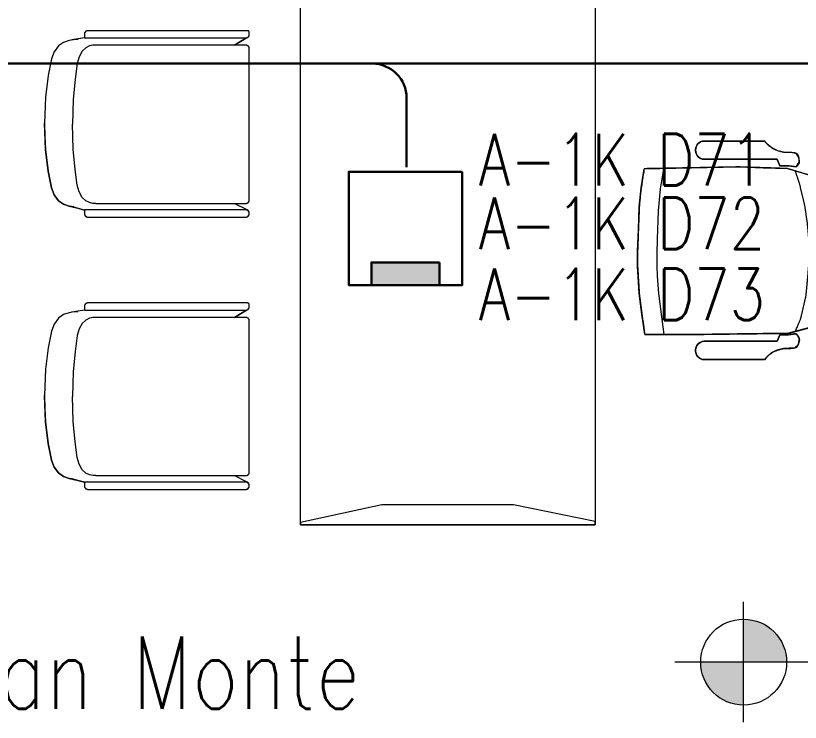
# Model space of a CAD drawing. Extents: x -2050 to 29725, y -1777 to 6820.
# Drawn here: x 20509.9 to 20738.2, y 2521.5 to 2727 of the extents above; entities that cross this region are included whole.
import ezdxf
from ezdxf.enums import TextEntityAlignment as Align

# ---------------------------------------------------------------- set-up
doc = ezdxf.new("R2010")
doc.units = 0
doc.header["$LTSCALE"] = 25
doc.header["$MEASUREMENT"] = 0
doc.layers.get('0').update_dxf_attribs({"color": 9, "lineweight": 9})
for name, color, linetype, lineweight in [('05', 9, 'Continuous', 9), ('21', 9, 'Continuous', 9), ('40', 9, 'Continuous', 9), ('DATA YER', 30, 'Continuous', 30), ('E-DÖŞEME (ŞAP İÇİ) PRİZ KUTUSU', 7, 'Continuous', 30), ('E-YAZI', 7, 'Continuous', 30)]:
    doc.layers.add(name, color=color, linetype=linetype, lineweight=lineweight)
doc.styles.add('Arial', font='arial.ttf', dxfattribs={"height": 2.5})
doc.styles.add('E-YAZI', font='txttw.shx')
doc.styles.add('MuuM_TEXT-STANDART', font='ARIALN.TTF')

# ---------------------------------------------------------------- blocks, each defined once
blk = doc.blocks.new('0_elevationtarget-p')
h = blk.add_hatch(color=256)
h.paths.add_polyline_path([(2.5, 0, 0.414214), (0, 2.5), (0, 0)])
h.paths.add_polyline_path([(0, 0), (-2.5, 0, 0.414214), (0, -2.5)])
blk.add_line((0, -3.5), (0, 3.5))
blk.add_lwpolyline([(16.605, 0), (-4, 0)])
blk.add_circle((0, 0), 2.5)
at = {"style": 'Arial'}
blk.add_attdef('BITMISKOT', text='', height=2, dxfattribs=at).set_placement((4.5, 0), align=Align.BOTTOM_LEFT)
blk.add_attdef('KABAKOT', text='', height=2, dxfattribs=at).set_placement((4.5, -0.592), align=Align.TOP_LEFT)
blk = doc.blocks.new('Group-32-1')
for p, q in [((384804.5516, 69159.371), (384804.573, 69159.3356)), ((384804.5731, 69159.3699), (384804.573, 69159.3694)), ((384804.573, 69159.3694), (384804.573, 69159.3689)), ((384804.573, 69159.3689), (384804.573, 69158.9239)), ((384804.5732, 69159.3709), (384804.5731, 69159.3704)), ((384804.5731, 69159.3704), (384804.5731, 69159.3699)), ((384804.5733, 69159.3713), (384804.5732, 69159.3709)), ((384804.5735, 69159.3718), (384804.5733, 69159.3713)), ((384804.5736, 69159.3723), (384804.5735, 69159.3718)), ((384804.5738, 69159.3727), (384804.5736, 69159.3723)), ((384804.574, 69159.3732), (384804.5738, 69159.3727)), ((384804.5742, 69159.3736), (384804.574, 69159.3732)), ((384804.5745, 69159.374), (384804.5742, 69159.3736)), ((384804.5747, 69159.3745), (384804.5745, 69159.374)), ((384804.575, 69159.3749), (384804.5747, 69159.3745)), ((384804.5753, 69159.3752), (384804.575, 69159.3749)), ((384804.5756, 69159.3756), (384804.5753, 69159.3752)), ((384804.576, 69159.376), (384804.5756, 69159.3756)), ((384804.5763, 69159.3763), (384804.576, 69159.376)), ((384804.5767, 69159.3766), (384804.5763, 69159.3763)), ((384804.5771, 69159.3769), (384804.5767, 69159.3766)), ((384804.5775, 69159.3772), (384804.5771, 69159.3769)), ((384804.5779, 69159.3775), (384804.5775, 69159.3772)), ((384804.5783, 69159.3777), (384804.5779, 69159.3775)), ((384804.5788, 69159.3779), (384804.5783, 69159.3777)), ((384804.5792, 69159.3781), (384804.5788, 69159.3779)), ((384804.5797, 69159.3783), (384804.5792, 69159.3781)), ((384804.5801, 69159.3785), (384804.5797, 69159.3783)), ((384804.5806, 69159.3786), (384804.5801, 69159.3785)), ((384804.5811, 69159.3787), (384804.5806, 69159.3786)), ((384804.5816, 69159.3788), (384804.5811, 69159.3787)), ((384804.5821, 69159.3789), (384804.5816, 69159.3788)), ((384804.5825, 69159.3789), (384804.5821, 69159.3789)), ((384804.583, 69159.3789), (384804.5825, 69159.3789)), ((384805.023, 69159.3789), (384804.583, 69159.3789)), ((384805.0235, 69159.3789), (384805.023, 69159.3789)), ((384805.024, 69159.3789), (384805.0235, 69159.3789)), ((384805.0245, 69159.3788), (384805.024, 69159.3789)), ((384805.0249, 69159.3787), (384805.0245, 69159.3788)), ((384805.0254, 69159.3786), (384805.0249, 69159.3787)), ((384805.0259, 69159.3785), (384805.0254, 69159.3786)), ((384805.0264, 69159.3783), (384805.0259, 69159.3785)), ((384805.0268, 69159.3781), (384805.0264, 69159.3783)), ((384805.0273, 69159.3779), (384805.0268, 69159.3781)), ((384805.0277, 69159.3777), (384805.0273, 69159.3779)), ((384805.0281, 69159.3775), (384805.0277, 69159.3777)), ((384805.0285, 69159.3772), (384805.0281, 69159.3775)), ((384805.029, 69159.3769), (384805.0285, 69159.3772)), ((384805.0293, 69159.3766), (384805.029, 69159.3769)), ((384805.0297, 69159.3763), (384805.0293, 69159.3766)), ((384805.0301, 69159.376), (384805.0297, 69159.3763)), ((384805.0304, 69159.3756), (384805.0301, 69159.376)), ((384805.0307, 69159.3752), (384805.0304, 69159.3756)), ((384805.031, 69159.3749), (384805.0307, 69159.3752)), ((384805.0313, 69159.3745), (384805.031, 69159.3749)), ((384805.0316, 69159.374), (384805.0313, 69159.3745)), ((384805.0318, 69159.3736), (384805.0316, 69159.374)), ((384805.032, 69159.3732), (384805.0318, 69159.3736)), ((384805.0322, 69159.3727), (384805.032, 69159.3732)), ((384805.0324, 69159.3723), (384805.0322, 69159.3727)), ((384805.0326, 69159.3718), (384805.0324, 69159.3723)), ((384805.0327, 69159.3713), (384805.0326, 69159.3718)), ((384805.0328, 69159.3709), (384805.0327, 69159.3713)), ((384805.0329, 69159.3704), (384805.0328, 69159.3709)), ((384805.0329, 69159.3699), (384805.0329, 69159.3704)), ((384805.033, 69159.3694), (384805.0329, 69159.3699)), ((384805.0521, 69159.3725), (384805.033, 69159.3345)), ((384805.033, 69159.3689), (384805.033, 69159.3694)), ((384805.033, 69158.9322), (384805.033, 69159.3689)), ((384805.033, 69158.9322), (384805.033, 69158.9322)), ((384804.5516, 69158.8992), (384804.558, 69158.8616)), ((384805.0524, 69158.8992), (384805.0423, 69158.8616))]:
    blk.add_line(p, q)
at = {"flags": 128}
for points in [[(384804.5309, 69158.9092), (384804.5309, 69158.9087), (384804.531, 69158.9082), (384804.531, 69158.9077), (384804.5311, 69158.9072), (384804.5312, 69158.9068), (384804.5314, 69158.9063), (384804.5315, 69158.9058), (384804.5317, 69158.9054), (384804.5319, 69158.9049), (384804.5321, 69158.9045), (384804.5324, 69158.904), (384804.5326, 69158.9036), (384804.5329, 69158.9032), (384804.5332, 69158.9028), (384804.5335, 69158.9025), (384804.5339, 69158.9021), (384804.5342, 69158.9018), (384804.5346, 69158.9015), (384804.535, 69158.9012), (384804.5354, 69158.9009), (384804.5358, 69158.9006), (384804.5362, 69158.9004), (384804.5367, 69158.9001), (384804.5371, 69158.8999), (384804.5376, 69158.8998), (384804.538, 69158.8996), (384804.5385, 69158.8995), (384804.539, 69158.8994), (384804.5395, 69158.8993), (384804.54, 69158.8992), (384804.5404, 69158.8992), (384804.5409, 69158.8992), (384804.5516, 69158.8992), (384804.5516, 69159.3689), (384804.5516, 69159.3694), (384804.5516, 69159.3699), (384804.5515, 69159.3704), (384804.5515, 69159.3709), (384804.5513, 69159.3713), (384804.5512, 69159.3718), (384804.5511, 69159.3723), (384804.5509, 69159.3727), (384804.5507, 69159.3732), (384804.5505, 69159.3736), (384804.5502, 69159.374), (384804.55, 69159.3745), (384804.5497, 69159.3749), (384804.5494, 69159.3752), (384804.5491, 69159.3756), (384804.5487, 69159.376), (384804.5484, 69159.3763), (384804.548, 69159.3766), (384804.5476, 69159.3769), (384804.5472, 69159.3772), (384804.5468, 69159.3775), (384804.5464, 69159.3777), (384804.5459, 69159.3779), (384804.5455, 69159.3781), (384804.545, 69159.3783), (384804.5445, 69159.3785), (384804.5441, 69159.3786), (384804.5436, 69159.3787), (384804.5431, 69159.3788), (384804.5426, 69159.3789), (384804.5421, 69159.3789), (384804.5416, 69159.3789), (384804.5359, 69159.3789), (384804.5357, 69159.3789), (384804.5354, 69159.3789), (384804.5352, 69159.3788), (384804.535, 69159.3788), (384804.5347, 69159.3788), (384804.5345, 69159.3787), (384804.5343, 69159.3786), (384804.534, 69159.3785), (384804.5338, 69159.3784), (384804.5336, 69159.3783), (384804.5334, 69159.3782), (384804.5332, 69159.3781), (384804.533, 69159.3779), (384804.5328, 69159.3778), (384804.5326, 69159.3776), (384804.5324, 69159.3774), (384804.5322, 69159.3773), (384804.5321, 69159.3771), (384804.5319, 69159.3769), (384804.5318, 69159.3767), (384804.5316, 69159.3765), (384804.5315, 69159.3763), (384804.5314, 69159.376), (384804.5313, 69159.3758), (384804.5312, 69159.3756), (384804.5312, 69159.3754), (384804.5311, 69159.3751), (384804.531, 69159.3749), (384804.531, 69159.3746), (384804.531, 69159.3744), (384804.5309, 69159.3741), (384804.5309, 69159.3739), (384804.5309, 69158.9092)], [(384805.0521, 69158.8992), (384805.0628, 69158.8992), (384805.0633, 69158.8992), (384805.0638, 69158.8992), (384805.0642, 69158.8993), (384805.0647, 69158.8994), (384805.0652, 69158.8995), (384805.0657, 69158.8996), (384805.0661, 69158.8998), (384805.0666, 69158.8999), (384805.0671, 69158.9001), (384805.0675, 69158.9004), (384805.0679, 69158.9006), (384805.0683, 69158.9009), (384805.0687, 69158.9012), (384805.0691, 69158.9015), (384805.0695, 69158.9018), (384805.0698, 69158.9021), (384805.0702, 69158.9025), (384805.0705, 69158.9028), (384805.0708, 69158.9032), (384805.0711, 69158.9036), (384805.0714, 69158.904), (384805.0716, 69158.9045), (384805.0718, 69158.9049), (384805.072, 69158.9054), (384805.0722, 69158.9058), (384805.0723, 69158.9063), (384805.0725, 69158.9068), (384805.0726, 69158.9072), (384805.0727, 69158.9077), (384805.0727, 69158.9082), (384805.0728, 69158.9087), (384805.0728, 69158.9092), (384805.0728, 69159.3689), (384805.0728, 69159.3694), (384805.0727, 69159.3699), (384805.0727, 69159.3704), (384805.0726, 69159.3709), (384805.0725, 69159.3713), (384805.0723, 69159.3718), (384805.0722, 69159.3723), (384805.072, 69159.3727), (384805.0718, 69159.3732), (384805.0716, 69159.3736), (384805.0714, 69159.374), (384805.0711, 69159.3745), (384805.0708, 69159.3749), (384805.0705, 69159.3752), (384805.0702, 69159.3756), (384805.0698, 69159.376), (384805.0695, 69159.3763), (384805.0691, 69159.3766), (384805.0687, 69159.3769), (384805.0683, 69159.3772), (384805.0679, 69159.3775), (384805.0675, 69159.3777), (384805.0671, 69159.3779), (384805.0666, 69159.3781), (384805.0661, 69159.3783), (384805.0657, 69159.3785), (384805.0652, 69159.3786), (384805.0647, 69159.3787), (384805.0642, 69159.3788), (384805.0638, 69159.3789), (384805.0633, 69159.3789), (384805.0628, 69159.3789), (384805.0621, 69159.3789), (384805.0616, 69159.3789), (384805.0611, 69159.3789), (384805.0606, 69159.3788), (384805.0601, 69159.3787), (384805.0596, 69159.3786), (384805.0592, 69159.3785), (384805.0587, 69159.3783), (384805.0582, 69159.3781), (384805.0578, 69159.3779), (384805.0574, 69159.3777), (384805.0569, 69159.3775), (384805.0565, 69159.3772), (384805.0561, 69159.3769), (384805.0557, 69159.3766), (384805.0554, 69159.3763), (384805.055, 69159.376), (384805.0547, 69159.3756), (384805.0543, 69159.3752), (384805.054, 69159.3749), (384805.0538, 69159.3745), (384805.0535, 69159.374), (384805.0533, 69159.3736), (384805.053, 69159.3732), (384805.0528, 69159.3727), (384805.0527, 69159.3723), (384805.0525, 69159.3718), (384805.0524, 69159.3713), (384805.0523, 69159.3709), (384805.0522, 69159.3704), (384805.0521, 69159.3699), (384805.0521, 69159.3694), (384805.0521, 69159.3689), (384805.0521, 69158.8992)]]:
    blk.add_lwpolyline(points, close=True, dxfattribs=at)
for points in [[(384804.5309, 69158.9092, 0.414214), (384804.5409, 69158.8992), (384804.5516, 69158.8992), (384804.5516, 69159.3689, 0.414214), (384804.5416, 69159.3789), (384804.5359, 69159.3789, 0.414214), (384804.5309, 69159.3739)], [(384805.0521, 69158.8992), (384805.0628, 69158.8992, 0.414214), (384805.0728, 69158.9092), (384805.0728, 69159.3689, 0.414214), (384805.0628, 69159.3789), (384805.0621, 69159.3789, 0.414214), (384805.0521, 69159.3689)]]:
    blk.add_lwpolyline(points, format="xyb", close=True, dxfattribs=at)
blk.add_lwpolyline([(384805.033, 69158.9322), (384805.033, 69159.3689, 0.414214), (384805.023, 69159.3789), (384804.583, 69159.3789, 0.414214), (384804.573, 69159.3689), (384804.573, 69158.9239), (384804.5738, 69158.9202)], format="xyb", dxfattribs=at)
for points in [[(384804.573, 69158.9322), (384804.573, 69158.9239), (384804.5752, 69158.9142), (384804.5804, 69158.903), (384804.5903, 69158.8926), (384804.6064, 69158.8839), (384804.6258, 69158.8783), (384804.6716, 69158.8721), (384804.7307, 69158.8665), (384804.803, 69158.8644)], [(384805.033, 69158.9322), (384805.033, 69158.9239), (384805.0308, 69158.9142), (384805.0256, 69158.903), (384805.0157, 69158.8926), (384804.9996, 69158.8839), (384804.9803, 69158.8783), (384804.9344, 69158.8721), (384804.8753, 69158.8665), (384804.803, 69158.8644)], [(384804.5569, 69158.8806), (384804.5569, 69158.8686), (384804.5592, 69158.8546), (384804.5647, 69158.8386), (384804.5752, 69158.8236), (384804.5922, 69158.8111), (384804.6127, 69158.8031), (384804.6612, 69158.7941), (384804.7237, 69158.7861), (384804.8002, 69158.7831)], [(384805.0434, 69158.8658), (384805.0434, 69158.8686), (384805.0412, 69158.8546), (384805.0357, 69158.8386), (384805.0252, 69158.8236), (384805.0082, 69158.8111), (384804.9877, 69158.8031), (384804.9392, 69158.7941), (384804.8767, 69158.7861), (384804.8002, 69158.7831)]]:
    blk.add_lwpolyline(points, dxfattribs=at)
at = {"layer": '40'}
blk.add_lwpolyline([(384805.023, 69159.3789), (384804.583, 69159.3789, 0.414214), (384804.573, 69159.3689), (384804.573, 69159.3366), (384804.573, 69159.3356), (384804.5516, 69159.371), (384804.551, 69159.3725, 0.309775), (384804.5416, 69159.3789), (384804.5359, 69159.3789, 0.413784), (384804.5309, 69159.3739), (384804.5309, 69158.9092, 0.414214), (384804.5409, 69158.8992), (384804.5516, 69158.8992), (384804.5569, 69158.8686), (384804.5592, 69158.8546), (384804.5647, 69158.8386), (384804.5752, 69158.8236), (384804.5922, 69158.8111), (384804.6127, 69158.8031), (384804.6612, 69158.7941), (384804.7237, 69158.7861), (384804.8002, 69158.7831), (384804.8384, 69158.7846), (384804.8767, 69158.7861), (384804.9392, 69158.7941), (384804.9877, 69158.8031), (384805.0082, 69158.8111), (384805.0252, 69158.8236), (384805.0357, 69158.8386), (384805.0412, 69158.8546), (384805.0473, 69158.8804), (384805.0524, 69158.8992), (384805.0628, 69158.8992, 0.414214), (384805.0728, 69158.9092), (384805.0728, 69159.3689, 0.781144), (384805.0521, 69159.3725), (384805.033, 69159.3345), (384805.033, 69159.3689, 0.407263), (384805.0232, 69159.3789)], format="xyb", close=True, dxfattribs=at)
blk = doc.blocks.new('Group-258-1')
at = {"linetype": 'Continuous'}
for p, q in [((384800.0983, 69164.505), (384800.0936, 69164.5084)), ((384800.71, 69164.505), (384800.7146, 69164.5084)), ((384800.2257, 69164.3995), (384800.1668, 69164.4084)), ((384800.5895, 69164.4019), (384800.5299, 69164.394)), ((384800.6491, 69164.4097), (384800.5895, 69164.4019)), ((384800.2892, 69164.3936), (384800.2257, 69164.3995)), ((384800.3717, 69164.3904), (384800.2892, 69164.3936)), ((384800.4137, 69164.389), (384800.3717, 69164.3904)), ((384800.4502, 69164.389), (384800.4137, 69164.389)), ((384800.4792, 69164.3908), (384800.4502, 69164.389)), ((384800.5299, 69164.394), (384800.4792, 69164.3908))]:
    blk.add_line(p, q, dxfattribs=at)
at = {"linetype": 'Continuous', "flags": 128}
for points in [[(384800.0862, 69164.6997), (384800.0862, 69164.6409), (384800.0862, 69164.6409)], [(384800.722, 69164.6997), (384800.722, 69164.6409), (384800.722, 69164.6409)], [(384800.0862, 69164.6409), (384800.0862, 69164.5259), (384800.0862, 69164.6409)], [(384800.1395, 69164.5259), (384800.1395, 69164.6409), (384800.1395, 69164.6409)], [(384800.6687, 69164.5259), (384800.6687, 69164.6409), (384800.6687, 69164.6409)], [(384800.722, 69164.6409), (384800.722, 69164.5259), (384800.722, 69164.6409)], [(384800.0862, 69164.5259), (384800.0862, 69164.5259), (384800.087, 69164.52)], [(384800.0862, 69164.5259), (384800.087, 69164.52), (384800.087, 69164.52)], [(384800.087, 69164.52), (384800.087, 69164.52), (384800.0892, 69164.5143)], [(384800.087, 69164.52), (384800.0892, 69164.5143), (384800.0892, 69164.5143)], [(384800.0892, 69164.5143), (384800.0892, 69164.5143), (384800.0929, 69164.5094)], [(384800.0892, 69164.5143), (384800.0936, 69164.5084), (384800.0929, 69164.5094)], [(384800.1328, 69164.5094), (384800.1328, 69164.5094), (384800.1365, 69164.5143)], [(384800.1328, 69164.5094), (384800.1365, 69164.5143), (384800.1365, 69164.5143)], [(384800.1365, 69164.5143), (384800.1365, 69164.5143), (384800.1387, 69164.52)], [(384800.1365, 69164.5143), (384800.1387, 69164.52), (384800.1387, 69164.52)], [(384800.1387, 69164.52), (384800.1387, 69164.52), (384800.1395, 69164.5259)], [(384800.1387, 69164.52), (384800.1395, 69164.5259), (384800.1395, 69164.5259)], [(384800.6695, 69164.52), (384800.6695, 69164.52), (384800.6687, 69164.5259)], [(384800.6695, 69164.52), (384800.6687, 69164.5259), (384800.6687, 69164.5259)], [(384800.6718, 69164.5143), (384800.6718, 69164.5143), (384800.6695, 69164.52)], [(384800.6718, 69164.5143), (384800.6695, 69164.52), (384800.6695, 69164.52)], [(384800.6754, 69164.5094), (384800.6754, 69164.5094), (384800.6718, 69164.5143)], [(384800.6754, 69164.5094), (384800.6718, 69164.5143), (384800.6718, 69164.5143)], [(384800.719, 69164.5143), (384800.7146, 69164.5084), (384800.7153, 69164.5094)], [(384800.719, 69164.5143), (384800.719, 69164.5143), (384800.7153, 69164.5094)], [(384800.7213, 69164.52), (384800.7213, 69164.52), (384800.719, 69164.5143)], [(384800.7213, 69164.52), (384800.719, 69164.5143), (384800.719, 69164.5143)], [(384800.722, 69164.5259), (384800.722, 69164.5259), (384800.7213, 69164.52)], [(384800.722, 69164.5259), (384800.7213, 69164.52), (384800.7213, 69164.52)], [(384800.0977, 69164.5054), (384800.0977, 69164.5054), (384800.1034, 69164.5026)], [(384800.0977, 69164.5054), (384800.1034, 69164.5026), (384800.1034, 69164.5026)], [(384800.1034, 69164.5026), (384800.1034, 69164.5026), (384800.1096, 69164.5011)], [(384800.1034, 69164.5026), (384800.1096, 69164.5011), (384800.1096, 69164.5011)], [(384800.1096, 69164.5011), (384800.1096, 69164.5011), (384800.1161, 69164.5011)], [(384800.1096, 69164.5011), (384800.1161, 69164.5011), (384800.1161, 69164.5011)], [(384800.1161, 69164.5011), (384800.1161, 69164.5011), (384800.1223, 69164.5026)], [(384800.1161, 69164.5011), (384800.1223, 69164.5026), (384800.1223, 69164.5026)], [(384800.1223, 69164.5026), (384800.1223, 69164.5026), (384800.128, 69164.5054)], [(384800.1223, 69164.5026), (384800.128, 69164.5054), (384800.128, 69164.5054)], [(384800.128, 69164.5054), (384800.128, 69164.5054), (384800.1328, 69164.5094)], [(384800.128, 69164.5054), (384800.1328, 69164.5094), (384800.1328, 69164.5094)], [(384800.6802, 69164.5054), (384800.6802, 69164.5054), (384800.6754, 69164.5094)], [(384800.6802, 69164.5054), (384800.6754, 69164.5094), (384800.6754, 69164.5094)], [(384800.6859, 69164.5026), (384800.6859, 69164.5026), (384800.6802, 69164.5054)], [(384800.6859, 69164.5026), (384800.6802, 69164.5054), (384800.6802, 69164.5054)], [(384800.6922, 69164.5011), (384800.6922, 69164.5011), (384800.6859, 69164.5026)], [(384800.6922, 69164.5011), (384800.6859, 69164.5026), (384800.6859, 69164.5026)], [(384800.6986, 69164.5011), (384800.6986, 69164.5011), (384800.6922, 69164.5011)], [(384800.6986, 69164.5011), (384800.6922, 69164.5011), (384800.6922, 69164.5011)], [(384800.7048, 69164.5026), (384800.7048, 69164.5026), (384800.6986, 69164.5011)], [(384800.7048, 69164.5026), (384800.6986, 69164.5011), (384800.6986, 69164.5011)], [(384800.7105, 69164.5054), (384800.7105, 69164.5054), (384800.7048, 69164.5026)], [(384800.7105, 69164.5054), (384800.7048, 69164.5026), (384800.7048, 69164.5026)]]:
    blk.add_lwpolyline(points, close=True, dxfattribs=at)
at = {"linetype": 'Continuous'}
for points in [[(384800.4074, 69164.8792), (384800.3673, 69164.8772), (384800.3272, 69164.8751)], [(384800.4932, 69164.8746), (384800.4503, 69164.8769), (384800.4074, 69164.8792)], [(384800.3272, 69164.8751), (384800.2792, 69164.8644), (384800.2312, 69164.8536)], [(384800.5432, 69164.8666), (384800.5182, 69164.8706), (384800.4932, 69164.8746)], [(384800.6271, 69164.8405), (384800.5851, 69164.8535), (384800.5432, 69164.8666)], [(384800.1886, 69164.8426), (384800.1775, 69164.8055), (384800.1663, 69164.7685)], [(384800.2312, 69164.8536), (384800.2099, 69164.8481), (384800.1886, 69164.8426)], [(384800.6454, 69164.7717), (384800.6363, 69164.8061), (384800.6271, 69164.8405)], [(384800.2746, 69164.8191), (384800.2429, 69164.8115), (384800.2113, 69164.8039)], [(384800.3252, 69164.8264), (384800.2999, 69164.8227), (384800.2746, 69164.8191)], [(384800.3841, 69164.8318), (384800.3546, 69164.8291), (384800.3252, 69164.8264)], [(384800.4307, 69164.8318), (384800.4074, 69164.8318), (384800.3841, 69164.8318)], [(384800.4872, 69164.8271), (384800.4589, 69164.8295), (384800.4307, 69164.8318)], [(384800.5356, 69164.8225), (384800.5114, 69164.8248), (384800.4872, 69164.8271)], [(384800.5919, 69164.8096), (384800.5638, 69164.8161), (384800.5356, 69164.8225)], [(384800.1182, 69164.7571), (384800.1184, 69164.788), (384800.1261, 69164.8013), (384800.1481, 69164.8026)], [(384800.1481, 69164.8026), (384800.1523, 69164.8031), (384800.1616, 69164.7937)], [(384800.1616, 69164.7937), (384800.1601, 69164.7826), (384800.1585, 69164.7715)], [(384800.2113, 69164.8039), (384800.1911, 69164.7972), (384800.1708, 69164.7905)], [(384800.637, 69164.7924), (384800.6046, 69164.8075), (384800.5919, 69164.8096)], [(384800.6601, 69164.8026), (384800.656, 69164.8031), (384800.6466, 69164.7937)], [(384800.6466, 69164.7937), (384800.6482, 69164.7826), (384800.6497, 69164.7715)], [(384800.69, 69164.7571), (384800.6898, 69164.788), (384800.6822, 69164.8013), (384800.6601, 69164.8026)], [(384800.1585, 69164.7715), (384800.1583, 69164.7588), (384800.158, 69164.7461)], [(384800.1663, 69164.7685), (384800.1639, 69164.6975), (384800.1616, 69164.6266)], [(384800.6491, 69164.4746), (384800.6472, 69164.6232), (384800.6454, 69164.7717)], [(384800.6497, 69164.7715), (384800.65, 69164.7588), (384800.6502, 69164.7461)], [(384800.0854, 69164.7011), (384800.1126, 69164.7212), (384800.1182, 69164.7571)], [(384800.158, 69164.7461), (384800.1488, 69164.7423), (384800.1395, 69164.7385)], [(384800.6502, 69164.7461), (384800.6595, 69164.7423), (384800.6687, 69164.7385)], [(384800.7229, 69164.7011), (384800.6957, 69164.7212), (384800.69, 69164.7571)], [(384800.1395, 69164.7385), (384800.1395, 69164.6897), (384800.1395, 69164.6409)], [(384800.6687, 69164.7385), (384800.6687, 69164.6897), (384800.6687, 69164.6409)], [(384800.1616, 69164.6266), (384800.1642, 69164.4892), (384800.1668, 69164.3518)], [(384800.6491, 69164.3531), (384800.6491, 69164.4138), (384800.6491, 69164.4746)], [(384800.1668, 69164.3518), (384800.2302, 69164.3409), (384800.278, 69164.3374)], [(384800.278, 69164.3374), (384800.3427, 69164.3349), (384800.4074, 69164.3324)], [(384800.4074, 69164.3324), (384800.4288, 69164.3324), (384800.4502, 69164.3324)], [(384800.4502, 69164.3324), (384800.4901, 69164.3349), (384800.5299, 69164.3374)], [(384800.5299, 69164.3374), (384800.5895, 69164.3452), (384800.6491, 69164.3531)]]:
    blk.add_open_spline(points, degree=2, dxfattribs=at)
at = {"layer": '40'}
blk.add_lwpolyline([(384800.6491, 69164.3531), (384800.5895, 69164.3452), (384800.5299, 69164.3374), (384800.4502, 69164.3324), (384800.4074, 69164.3324), (384800.3427, 69164.3349), (384800.278, 69164.3374), (384800.2222, 69164.3433), (384800.1668, 69164.3518), (384800.1642, 69164.4892), (384800.1616, 69164.6266), (384800.1639, 69164.6975), (384800.1663, 69164.7685), (384800.1732, 69164.7913), (384800.1886, 69164.8426), (384800.3272, 69164.8751), (384800.4074, 69164.8792), (384800.4932, 69164.8746), (384800.5432, 69164.8666), (384800.6271, 69164.8405), (384800.6454, 69164.7717), (384800.6472, 69164.6232), (384800.6491, 69164.4746), (384800.6491, 69164.4097)], close=True, dxfattribs=at)
for points in [[(384800.1395, 69164.7385), (384800.158, 69164.7461), (384800.1583, 69164.7588), (384800.1585, 69164.7715), (384800.1616, 69164.7937), (384800.1481, 69164.8026, 0.293897), (384800.1206, 69164.7899), (384800.1182, 69164.7571, -0.205), (384800.0854, 69164.7011), (384800.0862, 69164.6997), (384800.0862, 69164.5259, 0.937941), (384800.1395, 69164.5259)], [(384800.6687, 69164.7385), (384800.6502, 69164.7461), (384800.65, 69164.7588), (384800.6497, 69164.7715), (384800.6466, 69164.7937), (384800.6601, 69164.8026, -0.293897), (384800.6877, 69164.7899), (384800.69, 69164.7571, 0.205), (384800.7229, 69164.7011), (384800.722, 69164.6997), (384800.722, 69164.5259, -0.937941), (384800.6687, 69164.5259)]]:
    blk.add_lwpolyline(points, format="xyb", close=True, dxfattribs=at)
blk = doc.blocks.new('p-ma-audi')
for p, q in [((-7.57, 155.19), (-7.57, 200)), ((-85.7, 155.19), (-7.57, 155.19))]:
    blk.add_line(p, q)
at = {"flags": 128}
for points in [[(-7.57, 200), (-7.57, 214.96), (-93.45, 214.96), (-93.45, 155.19), (-85.7, 155.19)], [(-85.7, 0.04), (-85.7, 0.94), (-61.93, 5.88), (-23.62, 5.88), (0, 0.73), (0, 0), (-85.67, 0)]]:
    blk.add_lwpolyline(points, dxfattribs=at)
for points in [[(-85.7, 200), (-85.7, 0), (0, 0), (0, 200), (-85.7, 200)], [(-85.7, 200), (-85.7, 0), (0, 0), (0, 200)]]:
    blk.add_lwpolyline(points, close=True, dxfattribs=at)
blk = doc.blocks.new('10_DÖŞEME (ŞAP İÇİ) PRİZ KUTUSU')
at = {"layer": 'E-DÖŞEME (ŞAP İÇİ) PRİZ KUTUSU'}
blk.add_hatch(color=5, dxfattribs=at).paths.add_polyline_path([(0.734, 0.216), (0.734, 0.706), (-0.734, 0.706), (-0.734, 0.216)])
at = {"layer": 'E-DÖŞEME (ŞAP İÇİ) PRİZ KUTUSU', "color": 5}
for points in [[(1.224, 2.664), (1.224, 0.216), (-1.224, 0.216), (-1.224, 2.664)], [(0.734, 0.706), (0.734, 0.216), (-0.734, 0.216), (-0.734, 0.706)]]:
    blk.add_lwpolyline(points, close=True, dxfattribs=at)

msp = doc.modelspace()

# ---------------------------------------------------------------- linework, layer by layer
at = {"layer": 'DATA YER'}
for p, q in [((20249.58, 2713.06), (20613.63, 2713.06)), ((20610.27, 2713.06), (20985.75, 2713.06)), ((20623.63, 2682.94), (20623.63, 2703.06))]:
    msp.add_line(p, q, dxfattribs=at)
msp.add_arc((20613.63, 2703.06), 10, 360, 90, dxfattribs=at)

# ---------------------------------------------------------------- block references
at = {"layer": '05', "color": 7, "xscale": -1}
msp.add_blockref('p-ma-audi', (20592.8, 2578.92), dxfattribs=at)
at = {"layer": '05', "color": 7, "extrusion": (0, 0, -1), "xscale": -100, "yscale": 100, "zscale": -100, "rotation": 90}
for name, p in [('Group-32-1', (6895360, 38483175.72)), ('Group-258-1', (6895742.42, 38482699.18)), ('Group-32-1', (6895360, 38483096.54))]:
    msp.add_blockref(name, p, dxfattribs=at)
at = {"layer": '21'}
ref = msp.add_blockref('0_elevationtarget-p', (20721.67, 2539.01), dxfattribs=dict(at, xscale=5, yscale=5, zscale=0.5))
ref.add_attrib('BITMISKOT', '+15.20', dxfattribs={"layer": '0', "height": 10, "style": 'MuuM_TEXT-STANDART'}).set_placement((20744.17, 2538.74), align=Align.BOTTOM_LEFT)
ref.add_attrib('KABAKOT', '+15.10', dxfattribs={"layer": '0', "height": 10, "style": 'MuuM_TEXT-STANDART'}).set_placement((20744.17, 2523.91), align=Align.BOTTOM_LEFT)
at = {"layer": 'E-DÖŞEME (ŞAP İÇİ) PRİZ KUTUSU', "xscale": 13.48039215686274, "yscale": 13.48039215686274, "zscale": 13.48039215686274}
msp.add_blockref('10_DÖŞEME (ŞAP İÇİ) PRİZ KUTUSU', (20623.32, 2645.73), dxfattribs=at)

# ---------------------------------------------------------------- texts
at = {"layer": 'E-YAZI', "color": 6, "style": 'E-YAZI', "width": 0.8}
for s, p in [('A-1K D71', (20644.58, 2677.66)), ('A-1K D72', (20644.58, 2659.12)), ('A-1K D73', (20644.58, 2638.47))]:
    msp.add_text(s, height=15, dxfattribs=at).set_placement(p)
at = {"layer": 'E-YAZI', "color": 30, "style": 'E-YAZI', "width": 0.8}
msp.add_text('Asma Tavan Monte', height=21, dxfattribs=at).set_placement((20396.29, 2525.46))

doc.saveas('drawing.dxf')
